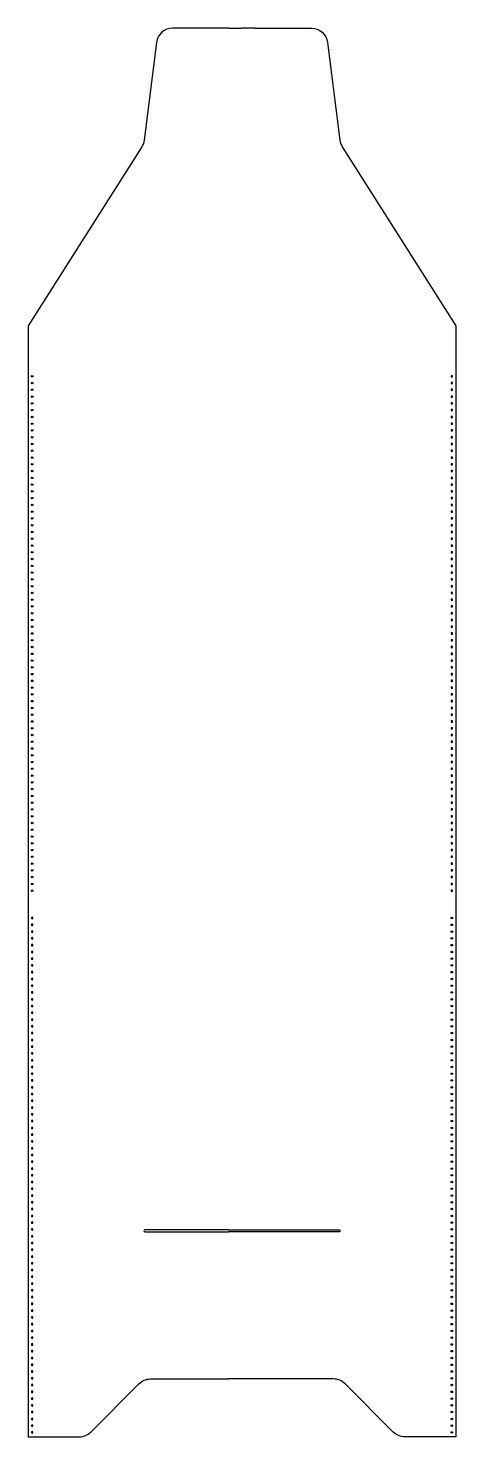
# Model space of a CAD drawing. Header units: millimetres. Extents: x 1598 to 1918, y 1391 to 2444.
import ezdxf

# ---------------------------------------------------------------- set-up
doc = ezdxf.new("R2010")
doc.units = ezdxf.units.MM

# ---------------------------------------------------------------- blocks, each defined once
blk = doc.blocks.new('*U41')
blk.add_circle((0, 0), 0.55)
blk = doc.blocks.new('*U42')
at = {"color": 0, "linetype": 'ByBlock', "lineweight": -2, "transparency": 16777216, "rotation": 90}
for p in [(1600.9, 2183.8), (1600.9, 2178.7), (1600.9, 2173.7), (1600.9, 2168.6), (1600.9, 2163.5), (1600.9, 2158.5), (1600.9, 2153.4), (1600.9, 2148.3), (1600.9, 2143.3), (1600.9, 2138.2), (1600.9, 2133.2), (1600.9, 2128.1), (1600.9, 2123), (1600.9, 2118), (1600.9, 2112.9), (1600.9, 2107.8), (1600.9, 2102.8), (1600.9, 2097.7), (1600.9, 2092.7), (1600.9, 2087.6), (1600.9, 2082.5), (1600.9, 2077.5), (1600.9, 2072.4), (1600.9, 2067.3), (1600.9, 2062.3), (1600.9, 2057.2), (1600.9, 2052.2), (1600.9, 2047.1), (1600.9, 2042), (1600.9, 2037), (1600.9, 2031.9), (1600.9, 2026.8), (1600.9, 2021.8), (1600.9, 2016.7), (1600.9, 2011.7), (1600.9, 2006.6), (1600.9, 2001.5), (1600.9, 1996.5), (1600.9, 1991.4), (1600.9, 1986.4), (1600.9, 1981.3), (1600.9, 1976.2), (1600.9, 1971.2), (1600.9, 1966.1), (1600.9, 1961), (1600.9, 1956), (1600.9, 1950.9), (1600.9, 1945.9), (1600.9, 1940.8), (1600.9, 1935.7), (1600.9, 1930.7), (1600.9, 1925.6), (1600.9, 1920.5), (1600.9, 1915.5), (1600.9, 1910.4), (1600.9, 1905.4), (1600.9, 1900.3), (1600.9, 1895.2), (1600.9, 1890.2), (1600.9, 1885.1), (1600.9, 1880), (1600.9, 1875), (1600.9, 1869.9), (1600.9, 1864.9), (1600.9, 1859.8), (1600.9, 1854.7), (1600.9, 1849.7), (1600.9, 1844.6), (1600.9, 1839.5), (1600.9, 1834.5), (1600.9, 1829.4), (1600.9, 1824.4), (1600.9, 1819.3), (1600.9, 1814.2), (1600.9, 1809.2), (1600.9, 1804.1), (1600.9, 1799)]:
    blk.add_blockref('*U41', p, dxfattribs=at)
blk = doc.blocks.new('*U45')
blk.add_circle((0, 0), 0.55)
blk = doc.blocks.new('*U46')
at = {"color": 0, "linetype": 'ByBlock', "lineweight": -2, "transparency": 16777216, "rotation": 90}
for p in [(1600.9, 2183.8), (1600.9, 2178.7), (1600.9, 2173.7), (1600.9, 2168.6), (1600.9, 2163.5), (1600.9, 2158.5), (1600.9, 2153.4), (1600.9, 2148.3), (1600.9, 2143.3), (1600.9, 2138.2), (1600.9, 2133.2), (1600.9, 2128.1), (1600.9, 2123), (1600.9, 2118), (1600.9, 2112.9), (1600.9, 2107.8), (1600.9, 2102.8), (1600.9, 2097.7), (1600.9, 2092.7), (1600.9, 2087.6), (1600.9, 2082.5), (1600.9, 2077.5), (1600.9, 2072.4), (1600.9, 2067.3), (1600.9, 2062.3), (1600.9, 2057.2), (1600.9, 2052.2), (1600.9, 2047.1), (1600.9, 2042), (1600.9, 2037), (1600.9, 2031.9), (1600.9, 2026.8), (1600.9, 2021.8), (1600.9, 2016.7), (1600.9, 2011.7), (1600.9, 2006.6), (1600.9, 2001.5), (1600.9, 1996.5), (1600.9, 1991.4), (1600.9, 1986.4), (1600.9, 1981.3), (1600.9, 1976.2), (1600.9, 1971.2), (1600.9, 1966.1), (1600.9, 1961), (1600.9, 1956), (1600.9, 1950.9), (1600.9, 1945.9), (1600.9, 1940.8), (1600.9, 1935.7), (1600.9, 1930.7), (1600.9, 1925.6), (1600.9, 1920.5), (1600.9, 1915.5), (1600.9, 1910.4), (1600.9, 1905.4), (1600.9, 1900.3), (1600.9, 1895.2), (1600.9, 1890.2), (1600.9, 1885.1), (1600.9, 1880), (1600.9, 1875), (1600.9, 1869.9), (1600.9, 1864.9), (1600.9, 1859.8), (1600.9, 1854.7), (1600.9, 1849.7), (1600.9, 1844.6), (1600.9, 1839.5), (1600.9, 1834.5), (1600.9, 1829.4), (1600.9, 1824.4), (1600.9, 1819.3), (1600.9, 1814.2), (1600.9, 1809.2), (1600.9, 1804.1), (1600.9, 1799)]:
    blk.add_blockref('*U45', p, dxfattribs=at)
blk = doc.blocks.new('*U58')
blk.add_circle((0, 0), 0.55)
blk = doc.blocks.new('*U60')
at = {"color": 0, "linetype": 'ByBlock', "lineweight": -2, "transparency": 16777216, "rotation": 90}
for p in [(1600.9, 2183.8), (1600.9, 2178.7), (1600.9, 2173.7), (1600.9, 2168.6), (1600.9, 2163.5), (1600.9, 2158.5), (1600.9, 2153.4), (1600.9, 2148.3), (1600.9, 2143.3), (1600.9, 2138.2), (1600.9, 2133.2), (1600.9, 2128.1), (1600.9, 2123), (1600.9, 2118), (1600.9, 2112.9), (1600.9, 2107.8), (1600.9, 2102.8), (1600.9, 2097.7), (1600.9, 2092.7), (1600.9, 2087.6), (1600.9, 2082.5), (1600.9, 2077.5), (1600.9, 2072.4), (1600.9, 2067.3), (1600.9, 2062.3), (1600.9, 2057.2), (1600.9, 2052.2), (1600.9, 2047.1), (1600.9, 2042), (1600.9, 2037), (1600.9, 2031.9), (1600.9, 2026.8), (1600.9, 2021.8), (1600.9, 2016.7), (1600.9, 2011.7), (1600.9, 2006.6), (1600.9, 2001.5), (1600.9, 1996.5), (1600.9, 1991.4), (1600.9, 1986.4), (1600.9, 1981.3), (1600.9, 1976.2), (1600.9, 1971.2), (1600.9, 1966.1), (1600.9, 1961), (1600.9, 1956), (1600.9, 1950.9), (1600.9, 1945.9), (1600.9, 1940.8), (1600.9, 1935.7), (1600.9, 1930.7), (1600.9, 1925.6), (1600.9, 1920.5), (1600.9, 1915.5), (1600.9, 1910.4), (1600.9, 1905.4), (1600.9, 1900.3), (1600.9, 1895.2), (1600.9, 1890.2), (1600.9, 1885.1), (1600.9, 1880), (1600.9, 1875), (1600.9, 1869.9), (1600.9, 1864.9), (1600.9, 1859.8), (1600.9, 1854.7), (1600.9, 1849.7), (1600.9, 1844.6), (1600.9, 1839.5), (1600.9, 1834.5), (1600.9, 1829.4), (1600.9, 1824.4), (1600.9, 1819.3), (1600.9, 1814.2), (1600.9, 1809.2), (1600.9, 1804.1), (1600.9, 1799)]:
    blk.add_blockref('*U58', p, dxfattribs=at)
blk = doc.blocks.new('*U62')
blk.add_circle((0, 0), 0.55)
blk = doc.blocks.new('*U61')
at = {"color": 0, "linetype": 'ByBlock', "lineweight": -2, "transparency": 16777216, "rotation": 90}
for p in [(1600.9, 2183.8), (1600.9, 2178.7), (1600.9, 2173.7), (1600.9, 2168.6), (1600.9, 2163.5), (1600.9, 2158.5), (1600.9, 2153.4), (1600.9, 2148.3), (1600.9, 2143.3), (1600.9, 2138.2), (1600.9, 2133.2), (1600.9, 2128.1), (1600.9, 2123), (1600.9, 2118), (1600.9, 2112.9), (1600.9, 2107.8), (1600.9, 2102.8), (1600.9, 2097.7), (1600.9, 2092.7), (1600.9, 2087.6), (1600.9, 2082.5), (1600.9, 2077.5), (1600.9, 2072.4), (1600.9, 2067.3), (1600.9, 2062.3), (1600.9, 2057.2), (1600.9, 2052.2), (1600.9, 2047.1), (1600.9, 2042), (1600.9, 2037), (1600.9, 2031.9), (1600.9, 2026.8), (1600.9, 2021.8), (1600.9, 2016.7), (1600.9, 2011.7), (1600.9, 2006.6), (1600.9, 2001.5), (1600.9, 1996.5), (1600.9, 1991.4), (1600.9, 1986.4), (1600.9, 1981.3), (1600.9, 1976.2), (1600.9, 1971.2), (1600.9, 1966.1), (1600.9, 1961), (1600.9, 1956), (1600.9, 1950.9), (1600.9, 1945.9), (1600.9, 1940.8), (1600.9, 1935.7), (1600.9, 1930.7), (1600.9, 1925.6), (1600.9, 1920.5), (1600.9, 1915.5), (1600.9, 1910.4), (1600.9, 1905.4), (1600.9, 1900.3), (1600.9, 1895.2), (1600.9, 1890.2), (1600.9, 1885.1), (1600.9, 1880), (1600.9, 1875), (1600.9, 1869.9), (1600.9, 1864.9), (1600.9, 1859.8), (1600.9, 1854.7), (1600.9, 1849.7), (1600.9, 1844.6), (1600.9, 1839.5), (1600.9, 1834.5), (1600.9, 1829.4), (1600.9, 1824.4), (1600.9, 1819.3), (1600.9, 1814.2), (1600.9, 1809.2), (1600.9, 1804.1), (1600.9, 1799)]:
    blk.add_blockref('*U62', p, dxfattribs=at)

msp = doc.modelspace()

# ---------------------------------------------------------------- linework, layer by layer
for p in [(1747.9, 2444.2), (1767.9, 2444.2)]:
    msp.add_line(p, (1757.9, 2444.2))
for points in [[(1747.9, 2444.2), (1706, 2444.2, 0.378242), (1693.9, 2433.5), (1684.7, 2360.4, -0.110787), (1682.9, 2355.4), (1597.9, 2221.5), (1597.9, 1390.5), (1636.1, 1390.5, 0.198912), (1644.7, 1394.1), (1680.8, 1430.2, -0.198912), (1689.4, 1433.8), (1747.9, 1433.8)], [(1767.9, 2444.2), (1809.8, 2444.2, -0.378242), (1821.9, 2433.5), (1831.1, 2360.4, 0.110787), (1832.9, 2355.4), (1917.9, 2221.5), (1917.9, 1390.5), (1879.7, 1390.5, -0.198912), (1871.1, 1394.1), (1835, 1430.2, 0.198912), (1826.4, 1433.8), (1747.9, 1433.8)], [(1747.9, 1545.3), (1685.2, 1545.3, 1), (1685.2, 1543.8), (1747.9, 1543.8)], [(1747.9, 1545.3), (1830.6, 1545.3, -1), (1830.6, 1543.8), (1747.9, 1543.8)]]:
    msp.add_lwpolyline(points, format="xyb")

# ---------------------------------------------------------------- block references
msp.add_blockref('*U42', (0, 0))
at = {"xscale": -1}
msp.add_blockref('*U60', (3515.8, 0), dxfattribs=at)
at = {"xscale": -1, "rotation": 180}
msp.add_blockref('*U46', (0, 3577.6), dxfattribs=at)
at = {"rotation": 180}
msp.add_blockref('*U61', (3515.8, 3577.6), dxfattribs=at)

doc.saveas('drawing.dxf')
